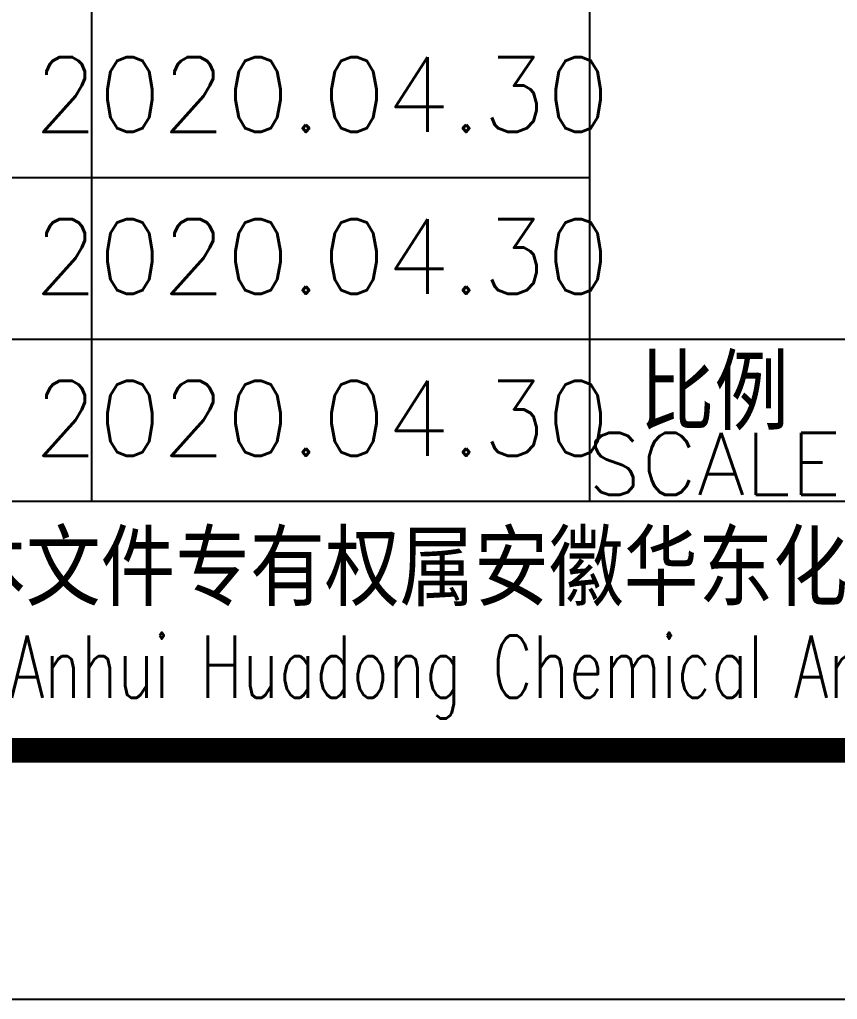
# Model space of a CAD drawing. Header units: millimetres. Extents: x 865974 to 875117, y 41124 to 44891.
# Drawn here: x 870453.09 to 870485.92, y 41123.6 to 41162.94 of the extents above; entities that cross this region are included whole.
import ezdxf
from ezdxf.enums import TextEntityAlignment as Align

# ---------------------------------------------------------------- set-up
doc = ezdxf.new("R2010")
doc.units = ezdxf.units.MM
doc.header["$LTSCALE"] = 1000
doc.header["$MEASUREMENT"] = 0
doc.styles.add('ECEC_TQ', font='txt_l.shx', dxfattribs={"bigfont": 'hztxt_l.shx'})

msp = doc.modelspace()

# ---------------------------------------------------------------- linework, layer by layer
for p, q in [((870455.986, 41143.604), (870455.986, 41176.104)), ((870475.986, 41143.604), (870475.986, 41176.104)), ((870420.986, 41156.604), (870475.986, 41156.604)), ((870420.986, 41150.104), (870475.986, 41150.104)), ((870475.986, 41150.104), (870600.986, 41150.104)), ((870420.986, 41143.604), (870600.986, 41143.604)), ((870420.986, 41133.604), (870600.986, 41133.604)), ((870610.986, 41123.604), (869769.986, 41123.604))]:
    msp.add_line(p, q)
at = {"color": 0, "const_width": 1}
msp.add_lwpolyline([(870600.986, 41133.604), (869794.986, 41133.604), (869794.986, 41707.604), (870600.986, 41707.604)], close=True, dxfattribs=at)

# ---------------------------------------------------------------- texts
at = {"style": 'ECEC_TQ'}
for s, height, p in [('比例', 3, (870480.986, 41148.104)), ('SCALE', 2.5, (870480.986, 41145.104)), ('本文件专有权属安徽华东化工医药工程有限责任公司所有,未经许可不得复制或转让给第三方', 3, (870510.986, 41140.604))]:
    msp.add_text(s, height=height, dxfattribs=at).set_placement(p, align=Align.MIDDLE)
at = {"style": 'ECEC_TQ', "width": 0.72}
msp.add_text('The proprietary right of this document belongs to Anhui Huadong Chemical And Medical Engineering  Co.,Ltd.  and any replication or transfer to the 3rd. side is forbidden without its permission. ', height=2.5, dxfattribs=at).set_placement((870510.986, 41136.604), align=Align.MIDDLE)
at = {"style": 'ECEC_TQ'}
for p in [(870465.23, 41159.932), (870465.23, 41153.432), (870465.23, 41146.932)]:
    msp.add_attdef('2020.04.30', text=' ', height=3, dxfattribs=at).set_placement(p, align=Align.MIDDLE)

doc.saveas('drawing.dxf')
